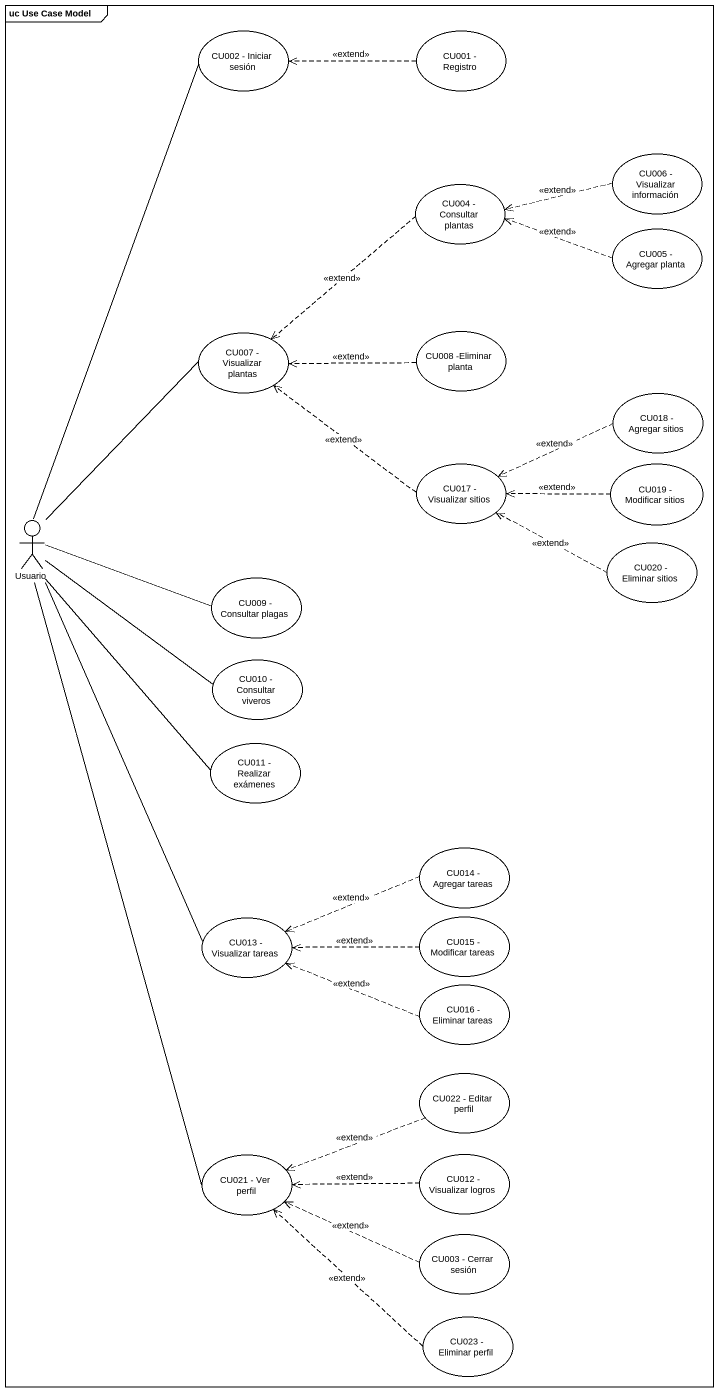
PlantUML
@startuml
mainframe uc Use Case Model
usecase "CU002 - Iniciar sesión" as CU002_Iniciar_sesión
usecase "CU001 - Registro" as CU001_Registro
usecase "CU006 - Visualizar información" as CU006_Visualizar_información
usecase "CU004 - Consultar plantas" as CU004_Consultar_plantas
usecase "CU005 - Agregar planta" as CU005_Agregar_planta
usecase "CU007 - Visualizar plantas" as CU007_Visualizar_plantas
usecase "CU008 -Eliminar planta" as CU008_Eliminar_planta
usecase "CU018 - Agregar sitios" as CU018_Agregar_sitios
usecase "CU017 - Visualizar sitios" as CU017_Visualizar_sitios
usecase "CU019 - Modificar sitios" as CU019_Modificar_sitios
actor Usuario
usecase "CU020 - Eliminar sitios" as CU020_Eliminar_sitios
usecase "CU009 - Consultar plagas" as CU009_Consultar_plagas
usecase "CU010 - Consultar viveros" as CU010_Consultar_viveros
usecase "CU011 - Realizar exámenes" as CU011_Realizar_exámenes
usecase "CU014 - Agregar tareas" as CU014_Agregar_tareas
usecase "CU013 - Visualizar tareas" as CU013_Visualizar_tareas
usecase "CU015 - Modificar tareas" as CU015_Modificar_tareas
usecase "CU016 - Eliminar tareas" as CU016_Eliminar_tareas
usecase "CU022 - Editar perfil" as CU022_Editar_perfil
usecase "CU021 - Ver perfil" as CU021_Ver_perfil
usecase "CU012 - Visualizar logros" as CU012_Visualizar_logros
usecase "CU003 - Cerrar sesión" as CU003_Cerrar_sesión
usecase "CU023 - Eliminar perfil" as CU023_Eliminar_perfil
CU002_Iniciar_sesión -- Usuario
CU001_Registro .left.> CU002_Iniciar_sesión : <<extend>>
CU006_Visualizar_información .left.> CU004_Consultar_plantas : <<extend>>
CU004_Consultar_plantas ..> CU007_Visualizar_plantas : <<extend>>
CU005_Agregar_planta .left.> CU004_Consultar_plantas : <<extend>>
CU007_Visualizar_plantas -- Usuario
CU008_Eliminar_planta .left.> CU007_Visualizar_plantas : <<extend>>
CU018_Agregar_sitios .left.> CU017_Visualizar_sitios : <<extend>>
CU017_Visualizar_sitios .up.> CU007_Visualizar_plantas : <<extend>>
CU019_Modificar_sitios .left.> CU017_Visualizar_sitios : <<extend>>
CU020_Eliminar_sitios .left.> CU017_Visualizar_sitios : <<extend>>
CU009_Consultar_plagas -left- Usuario
CU010_Consultar_viveros -left- Usuario
CU011_Realizar_exámenes -up- Usuario
CU014_Agregar_tareas .left.> CU013_Visualizar_tareas : <<extend>>
CU013_Visualizar_tareas -up- Usuario
CU015_Modificar_tareas .left.> CU013_Visualizar_tareas : <<extend>>
CU016_Eliminar_tareas .left.> CU013_Visualizar_tareas : <<extend>>
CU022_Editar_perfil .left.> CU021_Ver_perfil : <<extend>>
CU021_Ver_perfil -up- Usuario
CU012_Visualizar_logros .left.> CU021_Ver_perfil : <<extend>>
CU003_Cerrar_sesión .left.> CU021_Ver_perfil : <<extend>>
CU023_Eliminar_perfil .up.> CU021_Ver_perfil : <<extend>>
@enduml
